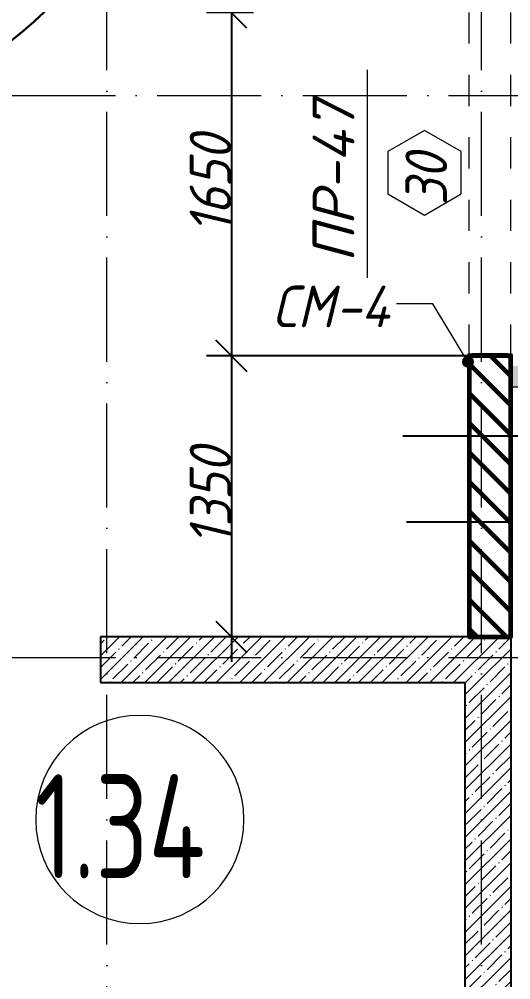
# Model space of a CAD drawing. Header units: millimetres. Extents: x 12986 to 523328, y -9759 to 30092.
# Drawn here: x 135336 to 137697, y 6252 to 10867 of the extents above; entities that cross this region are included whole.
import ezdxf

# ---------------------------------------------------------------- set-up
doc = ezdxf.new("R2010")
doc.units = ezdxf.units.MM
doc.linetypes.add('50_200_ШТРИХ_1Т_ш5_п1_п1_', pattern=[700, 500, -100, 0, -100])
doc.linetypes.add('Штрих короткий', pattern=[300, 150, -150])
for name, color, linetype, lineweight in [('0) ПГП', 1, 'Continuous', 30), ('5) Блок ячеистый', 160, 'Continuous', 60), ('A-ANNO-DIMS', 7, 'Continuous', 9), ('A-AREA-IDEN', 7, 'Continuous', 9), ('A-DETL-1', 7, 'Continuous', 50), ('A-DOOR-2', 7, 'Continuous', 5), ('A-DOOR-3', 7, 'Штрих короткий', 5), ('A-DOOR-IDEN', 7, 'Continuous', 9), ('A-GENM', 7, 'Continuous', 9), ('A-GENM-1', 7, 'Continuous', 25), ('A-GENM-IDEN', 7, 'Continuous', 9), ('A-WALL-1', 7, 'Continuous', 25), ('A-WALL-6', 18, 'Continuous', 13), ('A-WALL-PATT-1', 7, 'Continuous', 5), ('Оси-2', 7, '50_200_ШТРИХ_1Т_ш5_п1_п1_', 9)]:
    doc.layers.add(name, color=color, linetype=linetype, lineweight=lineweight)
doc.layers.add('0)Допникки кружки', color=7, linetype='Continuous', plot=False)
doc.layers.add('A-WALL-2', color=7, linetype='Continuous', lineweight=13, true_color=0x000000)
doc.layers.add('A-WALL-9', color=7, linetype='Continuous', lineweight=5, true_color=0x0070df)
doc.styles.add('ISOCPEUR_I_3', font='isocpeui.ttf', dxfattribs={"width": 0.9, "height": 200})
doc.styles.add('ISOCPEUR_I_5', font='isocpeui.ttf', dxfattribs={"height": 200})
doc.styles.add('СПДС', font='ГОСТ тип А.ttf', dxfattribs={"width": 0.9})
doc.dimstyles.new('ISO-2_0_0_9К_СРЕДНИЙ_1', dxfattribs={"dimscale": 304.8, "dimtxt": 199.196235, "dimasz": 0.492126, "dimexe": 0.393701, "dimexo": 0, "dimgap": 0, "dimtad": 1, "dimdec": 0, "dimzin": 0, "dimdsep": 46, "dimtxsty": 'ISOCPEUR_I_3', "dimblk1": 'OBLIQUE', "dimblk2": 'OBLIQUE', "dimsah": 1, "dimcen": 0.09, "dimdle": 0.393701, "dimazin": 0, "dimtfac": 1, "dimtdec": 4, "dimtix": 1, "dimtmove": 2, "dimatfit": 3, "dimfxl": 1, "dimtvp": 1, "dimtolj": 1, "dimtzin": 0, "dimarcsym": 2})
doc.dimstyles.new('ISO-2_0_0_9К_СРЕДНИЙ_7', dxfattribs={"dimscale": 304.8, "dimtxt": 199.196235, "dimasz": 0.492126, "dimexe": 0.393701, "dimexo": 0, "dimgap": 0, "dimtad": 1, "dimdec": 0, "dimzin": 0, "dimdsep": 46, "dimtxsty": 'ISOCPEUR_I_3', "dimblk1": 'OBLIQUE', "dimblk2": 'OBLIQUE', "dimsah": 1, "dimcen": 0.09, "dimdle": 0.393701, "dimazin": 0, "dimtfac": 1, "dimtdec": 4, "dimtix": 1, "dimtmove": 0, "dimatfit": 3, "dimfxl": 1, "dimtvp": 1, "dimtolj": 1, "dimtzin": 0, "dimarcsym": 2})
doc.dimstyles.get("Standard").update_dxf_attribs({"dimtxt": 0.18, "dimasz": 0.18, "dimexe": 0.18, "dimexo": 0.0625, "dimgap": 0.09, "dimtad": 0, "dimtih": 1, "dimtoh": 1, "dimdec": 4, "dimzin": 0, "dimdsep": 46, "dimtxsty": 'Standard', "dimcen": 0.09, "dimadec": 0, "dimazin": 0, "dimtfac": 1, "dimtdec": 4, "dimtofl": 0, "dimtmove": 0, "dimatfit": 3, "dimfxl": 1, "dimtolj": 1, "dimtzin": 0, "dimarcsym": 0})
pattern_1 = [(45, (61996.89, 0), (-57.02463, 57.02463), []), (45, (62053.92, 0), (-57.02463, 57.02463), [100.806, -20.161, 3.353, -16.808])]

# ---------------------------------------------------------------- blocks, each defined once
blk = doc.blocks.new('Проем_Дверь_БезПР - 1650х2400h витражный-26947500-АР1_Кладочный план 1 этажа')
at = {"layer": 'A-DOOR-3'}
for p, q in [((825, 100), (-825, 100)), ((825, -100), (-825, -100))]:
    blk.add_line(p, q, dxfattribs=at)
blk = doc.blocks.new('Фахверк_СКБ_Уголок_Тип 2 - СМ-4_200х2530h-26866777-АР1_Кладочный план 1 этажа')
at = {"layer": 'A-GENM-1'}
for p, q in [((125, 156), (125, 81)), ((200, 156), (125, 156)), ((131, 81), (131, 150)), ((131, 150), (200, 150)), ((200, 150), (200, 156)), ((125, 81), (131, 81)), ((131, 19), (125, 19)), ((125, 19), (125, -56)), ((131, -50), (131, 19)), ((125, -56), (200, -56)), ((200, -50), (131, -50)), ((200, -56), (200, -50))]:
    blk.add_line(p, q, dxfattribs=at)
blk = doc.blocks.new('Стойка_Влож_Полоса боковая - Полоса-27101091-АР1_Кладочный план 1 этажа')
at = {"layer": 'A-GENM'}
for p, q in [((-5, 85), (0, 85)), ((-5, -85), (-5, 85)), ((0, 31), (0, -31)), ((0, -85), (-5, -85))]:
    blk.add_line(p, q, dxfattribs=at)
blk = doc.blocks.new('AAR_СКБ_Марка_Двери_Перемычка и проем - Марка перемычки и проема-25306769-АР1_Кладочный план 1 этажа')
at = {"layer": 'A-DOOR-IDEN'}
for p, q in [((-5, 0), (5, 0)), ((-0.968, -0.984), (-1.986, -2.747)), ((1.067, -0.984), (-0.968, -0.984)), ((2.085, -2.747), (1.067, -0.984)), ((-1.986, -2.747), (-0.968, -4.509)), ((1.067, -4.509), (2.085, -2.747)), ((-0.968, -4.509), (1.067, -4.509))]:
    blk.add_line(p, q, dxfattribs=at)
blk = doc.blocks.new('_Oblique')
at = {"color": 0, "linetype": 'ByBlock', "lineweight": -2}
blk.add_line((-0.5, -0.5), (0.5, 0.5), dxfattribs=at)
blk = doc.blocks.new('DIMBLOCK552-АР1_Кладочный план 1 этажа')
at = {"layer": 'A-ANNO-DIMS', "color": 0, "lineweight": -2, "transparency": 16777216}
for p, q in [((137696.9, 7900), (137696.9, 6025.8)), ((139316.9, 6987), (139316.9, 6025.8)), ((137576.9, 6145.8), (138050.6, 6145.8)), ((139436.9, 6145.8), (138492.9, 6145.8))]:
    blk.add_line(p, q, dxfattribs=at)
at = {"layer": 'Defpoints', "color": 0, "transparency": 16777216}
for p in [(137696.9, 7900), (139316.9, 6987), (139316.9, 6145.8)]:
    blk.add_point(p, dxfattribs=at)
at = {"layer": 'A-ANNO-DIMS', "color": 0, "lineweight": -2, "transparency": 16777216, "xscale": 150, "yscale": 150, "zscale": 150, "rotation": 180}
blk.add_blockref('_Oblique', (137696.9, 6145.8), dxfattribs=at)
at = {"layer": 'A-ANNO-DIMS', "color": 0, "lineweight": -2, "transparency": 16777216, "xscale": 150, "yscale": 150, "zscale": 150}
blk.add_blockref('_Oblique', (139316.9, 6145.8), dxfattribs=at)
at = {"layer": 'A-ANNO-DIMS', "color": 0, "transparency": 16777216, "insert": (137991.3, 6407.1), "char_height": 200, "width": 560.814, "attachment_point": 1, "line_spacing_factor": 1.149209, "style": 'ISOCPEUR_I_3'}
blk.add_mtext('\\A1;1620', dxfattribs=at)
blk = doc.blocks.new('DIMBLOCK554-АР1_Кладочный план 1 этажа')
at = {"layer": 'A-ANNO-DIMS', "color": 0, "lineweight": -2, "transparency": 16777216}
for p, q in [((137496.9, 8450.6), (137196.3, 8450.6)), ((137496.9, 8428.8), (137496.9, 8450.8)), ((137696.7, 8450.6), (137497.1, 8450.6)), ((137696.9, 8428.8), (137696.9, 8450.8))]:
    blk.add_line(p, q, dxfattribs=at)
at = {"layer": 'A-ANNO-DIMS', "color": 0, "transparency": 16777216}
for points in [[(137497.1, 8450.7), (137497.1, 8450.6), (137496.9, 8450.6)], [(137696.7, 8450.7), (137696.7, 8450.6), (137696.9, 8450.6)]]:
    blk.add_solid(points, dxfattribs=at)
at = {"layer": 'Defpoints', "color": 0, "transparency": 16777216}
for p in [(137696.9, 8450.6), (137496.9, 8428.7), (137696.9, 8428.7)]:
    blk.add_point(p, dxfattribs=at)
at = {"layer": 'A-ANNO-DIMS', "color": 0, "transparency": 16777216, "insert": (136968.1, 8450.7), "char_height": 0.18, "width": 455.087, "attachment_point": 1, "line_spacing_factor": 1.149209}
blk.add_mtext('\\A1;200.0000', dxfattribs=at)
blk = doc.blocks.new('DIMBLOCK555-АР1_Кладочный план 1 этажа')
at = {"layer": 'A-ANNO-DIMS', "color": 0, "lineweight": -2, "transparency": 16777216}
for p, q in [((137976.9, 9097.3), (137976.9, 8864.7)), ((137696.9, 8864.9), (137177.8, 8864.9)), ((137696.9, 8428.8), (137696.9, 8865.1)), ((137976.7, 8864.9), (137697.1, 8864.9))]:
    blk.add_line(p, q, dxfattribs=at)
at = {"layer": 'A-ANNO-DIMS', "color": 0, "transparency": 16777216}
for points in [[(137697.1, 8864.9), (137697.1, 8864.9), (137696.9, 8864.9)], [(137976.7, 8864.9), (137976.7, 8864.9), (137976.9, 8864.9)]]:
    blk.add_solid(points, dxfattribs=at)
at = {"layer": 'Defpoints', "color": 0, "transparency": 16777216}
for p in [(137976.9, 9097.4), (137976.9, 8864.9), (137696.9, 8428.7)]:
    blk.add_point(p, dxfattribs=at)
at = {"layer": 'A-ANNO-DIMS', "color": 0, "transparency": 16777216, "insert": (136949.6, 8865), "char_height": 0.18, "width": 455.087, "attachment_point": 1, "line_spacing_factor": 1.149209}
blk.add_mtext('\\A1;280.0000', dxfattribs=at)
blk = doc.blocks.new('DIMBLOCK742-АР1_Кладочный план 1 этажа')
at = {"layer": 'A-ANNO-DIMS', "color": 0, "lineweight": -2, "transparency": 16777216}
for p, q in [((136355.2, 11020), (136355.2, 9130)), ((136461.3, 10900), (136235.2, 10900)), ((137496.9, 9250), (136235.2, 9250))]:
    blk.add_line(p, q, dxfattribs=at)
at = {"layer": 'Defpoints', "color": 0, "transparency": 16777216}
for p in [(136461.3, 10900), (136355.2, 9250), (137496.9, 9250)]:
    blk.add_point(p, dxfattribs=at)
at = {"layer": 'A-ANNO-DIMS', "color": 0, "lineweight": -2, "transparency": 16777216, "xscale": 150, "yscale": 150, "zscale": 150}
for p, rotation in [((136355.2, 10900), 90), ((136355.2, 9250), 270)]:
    blk.add_blockref('_Oblique', p, dxfattribs=dict(at, rotation=rotation))
at = {"layer": 'A-ANNO-DIMS', "color": 0, "transparency": 16777216, "insert": (136255.2, 10075), "char_height": 200, "width": 560.814, "attachment_point": 5, "rotation": 90, "style": 'ISOCPEUR_I_3'}
blk.add_mtext('\\A1;1650', dxfattribs=at)
blk = doc.blocks.new('DIMBLOCK743-АР1_Кладочный план 1 этажа')
at = {"layer": 'A-ANNO-DIMS', "color": 0, "lineweight": -2, "transparency": 16777216}
for p, q in [((136355.2, 9370), (136355.2, 7780)), ((137496.9, 9250), (136235.2, 9250)), ((136461.3, 7900), (136235.2, 7900))]:
    blk.add_line(p, q, dxfattribs=at)
at = {"layer": 'Defpoints', "color": 0, "transparency": 16777216}
for p in [(137496.9, 9250), (136355.2, 7900), (136461.3, 7900)]:
    blk.add_point(p, dxfattribs=at)
at = {"layer": 'A-ANNO-DIMS', "color": 0, "lineweight": -2, "transparency": 16777216, "xscale": 150, "yscale": 150, "zscale": 150}
for p, rotation in [((136355.2, 9250), 90), ((136355.2, 7900), 270)]:
    blk.add_blockref('_Oblique', p, dxfattribs=dict(at, rotation=rotation))
at = {"layer": 'A-ANNO-DIMS', "color": 0, "transparency": 16777216, "insert": (136255.2, 8575), "char_height": 200, "width": 560.814, "attachment_point": 5, "rotation": 90, "style": 'ISOCPEUR_I_3'}
blk.add_mtext('\\A1;1350', dxfattribs=at)
blk = doc.blocks.new('Марка_Помещения - Номер-25198446-Объем проектирования 1 этажа')
at = {"layer": 'A-AREA-IDEN'}
for start, end in [(360, 180), (180, 360)]:
    blk.add_arc((0, 0), 2.5, start, end, dxfattribs=at)

msp = doc.modelspace()

# ---------------------------------------------------------------- hatches: boundary and pattern name
at = {"layer": '0) ПГП'}
h = msp.add_hatch(dxfattribs=at)
h.set_pattern_fill('FP_16', color=256, style=0, pattern_type=2)
h.set_pattern_definition([(50, (61996.893, 0), (72.873764, -6.37607), [7.62, -83.82]), (355, (61996.89, 0), (-14.09699, 76.422444), [6.096, -67.056]), (100.451, (62002.966, -0.53), (58.776964, 70.04687), [6.476, -71.236]), (46.184, (61996.89, 20.32), (108.43142, -16.81745), [11.43, -125.73]), (96.636, (62005.93, 18.92), (94.961, 98.97089), [9.714, -106.854]), (351.184, (61996.89, 20.32), (94.96227, 98.97018), [9.144, -100.584]), (21, (62007.053, 15.24), (60.64565, -40.906537), [7.62, -83.82]), (326, (62007.05, 15.24), (24.72083, 73.67493), [6.096, -67.056]), (71.451, (62012.11, 11.83), (85.36689, 32.768737), [6.476, -71.236]), (37.5, (61996.893, 0), (1.235525, 33.8224325), [3.353, -62.89, 3.353, -64.719, -67.31]), (37.5, (61996.893, 0), (1.235525, 33.8224325), [-134.315, 3.353, -63.957]), (7.5, (61996.893, 0), (26.728146, 40.07255), [3.353, -35.458, 3.353, -61.366, -25.654]), (7.5, (61996.893, 0), (26.728146, 40.07255), [-103.53, 3.353, -22.301]), (327.5, (61974.236, 0), (54.2363175, -2.292117), [3.353, -22.047, 3.353, -75.895, -105.156]), (327.5, (61974.236, 0), (54.2363175, -2.292117), [-104.648, 3.353, -101.803]), (317.5, (61964.076, 0), (59.25158, 10.17014), [3.353, -29.667, 3.353, -49.276, -74.676]), (317.5, (61964.076, 0), (59.25158, 10.17014), [-85.649, 3.353, -71.323])])
h.paths.add_polyline_path([(143726.89326, 9100.42021), (143826.89326, 9100.42021), (143826.89326, 9200.42021), (142312.89328, 9200.42021), (142312.89328, 9192.82021), (142271.39328, 9192.82021), (142271.39328, 9108.02021), (142312.89328, 9108.02021), (142312.89328, 9100.42021), (142326.10381, 9100.42021)], flags=0)
h.paths.add_polyline_path([(138972.89328, 9100.42021), (139710.89328, 9100.42021), (139710.89328, 9108.02021), (139752.39328, 9108.02021), (139752.39328, 9192.82021), (139710.89328, 9192.82021), (139710.89328, 9200.42021), (138972.89328, 9200.42021), (138972.89328, 9192.82021), (138931.39328, 9192.82021), (138931.39328, 9108.02021), (138972.89328, 9108.02021)], flags=0)
h.paths.add_polyline_path([(137696.89326, 9100.42021), (137930.89328, 9100.42021), (137930.89328, 9108.02021), (137972.39328, 9108.02021), (137972.39328, 9192.82021), (137930.89328, 9192.82021), (137930.89328, 9200.42021), (137702.89326, 9200.42021), (137702.89326, 9181), (137696.89326, 9181), (137696.89326, 9108.02021)], flags=0)
h.paths.add_polyline_path([(141120.89328, 9100.42021), (141120.89328, 9108.02021), (141162.39328, 9108.02021), (141161.60943, 9192.82021), (141120.89328, 9192.82021), (141120.89328, 9200.42021), (140902.89328, 9200.42021), (140902.89328, 9192.82021), (140861.39328, 9192.82021), (140861.39328, 9108.02021), (140902.89328, 9108.02021), (140902.89328, 9100.42021), (141097.36882, 9100.42021)], flags=0)
h = msp.add_hatch(dxfattribs=at)
h.set_pattern_fill('FP_17', color=256, style=0, pattern_type=2)
h.set_pattern_definition([(135, (61996.9, 0), (-142.5612, -142.5612), []), (135, (62139.46, 0), (-142.5612, -142.5612), [252.016, -50.403, 3.353, -47.05])])
h.paths.add_polyline_path([(143726.89326, 9100.42021), (143826.89326, 9100.42021), (143826.89326, 9200.42021), (142312.89328, 9200.42021), (142312.89328, 9192.82021), (142271.39328, 9192.82021), (142271.39328, 9108.02021), (142312.89328, 9108.02021), (142312.89328, 9100.42021), (142326.10381, 9100.42021)], flags=0)
h.paths.add_polyline_path([(138972.89328, 9100.42021), (139710.89328, 9100.42021), (139710.89328, 9108.02021), (139752.39328, 9108.02021), (139752.39328, 9192.82021), (139710.89328, 9192.82021), (139710.89328, 9200.42021), (138972.89328, 9200.42021), (138972.89328, 9192.82021), (138931.39328, 9192.82021), (138931.39328, 9108.02021), (138972.89328, 9108.02021)], flags=0)
h.paths.add_polyline_path([(137696.89326, 9100.42021), (137930.89328, 9100.42021), (137930.89328, 9108.02021), (137972.39328, 9108.02021), (137972.39328, 9192.82021), (137930.89328, 9192.82021), (137930.89328, 9200.42021), (137702.89326, 9200.42021), (137702.89326, 9181), (137696.89326, 9181), (137696.89326, 9108.02021)], flags=0)
h.paths.add_polyline_path([(141120.89328, 9100.42021), (141120.89328, 9108.02021), (141162.39328, 9108.02021), (141161.60943, 9192.82021), (141120.89328, 9192.82021), (141120.89328, 9200.42021), (140902.89328, 9200.42021), (140902.89328, 9192.82021), (140861.39328, 9192.82021), (140861.39328, 9108.02021), (140902.89328, 9108.02021), (140902.89328, 9100.42021), (141097.36882, 9100.42021)], flags=0)
at = {"layer": '5) Блок ячеистый'}
h = msp.add_hatch(dxfattribs=at)
h.set_pattern_fill('FP_3', color=256, style=0, pattern_type=2)
h.set_pattern_definition([(135, (61996.89, 0), (-70.71068, -70.71068), [])])
h.paths.add_polyline_path([(137696.89326, 7900), (137696.89326, 9250), (137496.89326, 9250), (137496.89326, 7900)], flags=0)
at = {"layer": 'A-GENM-IDEN'}
h = msp.add_hatch(color=256, dxfattribs=at)
edge = h.paths.add_edge_path(flags=0)
edge.add_arc((137490.89326, 9221), 25, 0, 360)
at = {"layer": 'A-WALL-PATT-1'}
h = msp.add_hatch(dxfattribs=at)
h.set_pattern_fill('FP_1', color=256, style=0, pattern_type=2)
h.set_pattern_definition(pattern_1)
h.paths.add_polyline_path([(137696.89328, 7680), (137696.89328, 7900), (135726.89328, 7900), (135726.89328, 7680), (137476.89328, 7680)], flags=0)
h.paths.add_polyline_path([(134276.89328, 7680), (134276.89328, 7900), (134076.89328, 7900), (134076.89328, 7680)], flags=0)
h = msp.add_hatch(dxfattribs=at)
h.set_pattern_fill('FP_1', color=256, style=0, pattern_type=2)
h.set_pattern_definition(pattern_1)
h.paths.add_polyline_path([(137600.16484, 4050), (137696.89328, 4050), (137696.89328, 7680), (137476.89328, 7680), (137476.89328, 4050)], flags=0)

# ---------------------------------------------------------------- linework, layer by layer
at = {"layer": '0)Допникки кружки', "color": 6, "lineweight": 30}
msp.add_circle((134487.38563, 11869.38563), 1369.38563, dxfattribs=at)
at = {"layer": '5) Блок ячеистый'}
for p, q in [((137496.89326, 9181), (137496.89326, 7900)), ((137696.89326, 7900), (137696.89326, 9100.42021))]:
    msp.add_line(p, q, dxfattribs=at)
msp.add_lwpolyline([(137696.89326, 9250), (137496.89326, 9250), (137496.89326, 7900), (137696.89326, 7900)], close=True, dxfattribs=at)
at = {"layer": 'A-DETL-1'}
msp.add_line((137496.89326, 7900), (137696.89326, 7900), dxfattribs=at)
at = {"layer": 'A-GENM-IDEN'}
for p, q in [((137322.00509, 9499.85152), (137147.40755, 9499.85152)), ((137490.89326, 9221), (137322.00509, 9499.85152))]:
    msp.add_line(p, q, dxfattribs=at)
msp.add_circle((137490.89326, 9221), 25, dxfattribs=at)
at = {"layer": 'A-WALL-1'}
for p, q in [((137496.89326, 7900), (135726.89328, 7900)), ((135726.89328, 7900), (135726.89328, 7680)), ((135726.89328, 7680), (137476.89328, 7680)), ((137476.89328, 7680), (137476.89328, 4050))]:
    msp.add_line(p, q, dxfattribs=at)
at = {"layer": 'A-WALL-2'}
msp.add_line((137627.89326, 9250), (137565.89326, 9250), dxfattribs=at)
at = {"layer": 'A-WALL-6'}
msp.add_line((137696.89326, 9100.42021), (137930.89328, 9100.42021), dxfattribs=at)
at = {"layer": 'A-WALL-9'}
msp.add_line((137696.89326, 9181), (137696.89326, 9100.42021), dxfattribs=at)
at = {"layer": 'Оси-2'}
for p, q in [((135756.89325, -4080), (135756.89325, 28636.94316)), ((137556.89325, -4080), (137556.89325, 28636.94316)), ((57586.89328, 10500), (187948.52131, 10500)), ((57586.89328, 7800), (187948.52131, 7800))]:
    msp.add_line(p, q, dxfattribs=at)

# ---------------------------------------------------------------- block references
at = {"layer": 'A-AREA-IDEN', "xscale": 199.9999999999999, "yscale": 199.9999999999999, "zscale": 199.9999999999999}
msp.add_blockref('Марка_Помещения - Номер-25198446-Объем проектирования 1 этажа', (135915.6463, 7022.63349), dxfattribs=at)
at = {"layer": 'A-DOOR-2', "rotation": 269.9999999999998}
msp.add_blockref('Проем_Дверь_БезПР - 1650х2400h витражный-26947500-АР1_Кладочный план 1 этажа', (137596.89326, 10075), dxfattribs=at)
at = {"layer": 'A-DOOR-IDEN', "xscale": 99.99999999999993, "yscale": 99.99999999999993, "zscale": 99.99999999999993, "rotation": 89.99999999999972}
msp.add_blockref('AAR_СКБ_Марка_Двери_Перемычка и проем - Марка перемычки и проема-25306769-АР1_Кладочный план 1 этажа', (137008.36054, 10124.44705), dxfattribs=at)
at = {"layer": 'A-GENM', "rotation": 269.9999999999998}
msp.add_blockref('Стойка_Влож_Полоса боковая - Полоса-27101091-АР1_Кладочный план 1 этажа', (137596.89326, 9256), dxfattribs=at)
at = {"layer": 'A-GENM-1', "rotation": 269.9999999999998}
msp.add_blockref('Фахверк_СКБ_Уголок_Тип 2 - СМ-4_200х2530h-26866777-АР1_Кладочный план 1 этажа', (137546.89326, 9381), dxfattribs=at)

# ---------------------------------------------------------------- texts
at = {"layer": 'A-AREA-IDEN', "insert": (135413.88, 7239.7521), "char_height": 500, "width": 1255.442625, "attachment_point": 1, "style": 'СПДС'}
msp.add_mtext('1.34', dxfattribs=at)
at = {"layer": 'A-DOOR-IDEN', "insert": (137191.00191, 9972.54852), "char_height": 200, "width": 317.46825, "attachment_point": 1, "rotation": 90, "style": 'ISOCPEUR_I_3'}
msp.add_mtext('30', dxfattribs=at)
at = {"layer": 'A-GENM-IDEN', "char_height": 200, "attachment_point": 1, "rotation": 90, "style": 'ISOCPEUR_I_5'}
for s, insert, width in [('-47', (136745.88657, 10042.62045), 561.18125), ('ПР', (136745.88657, 9698.66212), 416.8775)]:
    msp.add_mtext(s, dxfattribs=dict(at, insert=insert, width=width))
at = {"layer": 'A-GENM-IDEN', "char_height": 200, "attachment_point": 1, "style": 'ISOCPEUR_I_3'}
for s, insert, width in [('СМ', (136551.60755, 9587.4661), 367.9745625), ('-4', (136855.21693, 9587.4661), 346.329)]:
    msp.add_mtext(s, dxfattribs=dict(at, insert=insert, width=width))

# ---------------------------------------------------------------- dimensions: what is measured, and where the dimension line sits
at = {"layer": 'A-ANNO-DIMS'}
for base, p1, p2, override, picture, middle in [((136355.18813, 9250), (136461.25415, 10900.00001), (137496.89326, 9250), {"dimpost": '<>', "dimfxl": 1948.088396}, 'DIMBLOCK742-АР1_Кладочный план 1 этажа', (136255.18813, 10075)), ((136355.18813, 7900), (137496.89326, 9250), (136461.25415, 7900), {"dimpost": '<>', "dimfxl": 1701.484165}, 'DIMBLOCK743-АР1_Кладочный план 1 этажа', (136255.18813, 8575))]:
    dim = msp.add_linear_dim(base=base, p1=p1, p2=p2, angle=90, dimstyle='ISO-2_0_0_9К_СРЕДНИЙ_7', override=override, dxfattribs=at)
    dim.commit()
    dim.dimension.update_dxf_attribs({"geometry": picture, "text_midpoint": middle})
for base, p1, p2, picture, middle in [((137976.89328, 8864.90365), (137696.89326, 8428.73558), (137976.89328, 9097.37221), 'DIMBLOCK555-АР1_Кладочный план 1 этажа', (137177.11111, 8864.90365)), ((137696.89326, 8450.62738), (137496.89326, 8428.73558), (137696.89326, 8428.73558), 'DIMBLOCK554-АР1_Кладочный план 1 этажа', (137195.67941, 8450.62738))]:
    dim = msp.add_linear_dim(base=base, p1=p1, p2=p2, dimstyle='Standard', dxfattribs=at)
    dim.commit()
    dim.dimension.update_dxf_attribs({"geometry": picture, "text_midpoint": middle, "dimtype": 160})
dim = msp.add_linear_dim(base=(139316.89328, 6145.8379), p1=(137696.89326, 7900), p2=(139316.89328, 6986.952), dimstyle='ISO-2_0_0_9К_СРЕДНИЙ_1', override={"dimpost": '<>', "dimfxl": 1859.585087}, dxfattribs=at)
dim.commit()
dim.dimension.update_dxf_attribs({"geometry": 'DIMBLOCK552-АР1_Кладочный план 1 этажа', "text_midpoint": (138271.74925, 6273.79572), "dimtype": 160})

doc.saveas('drawing.dxf')
